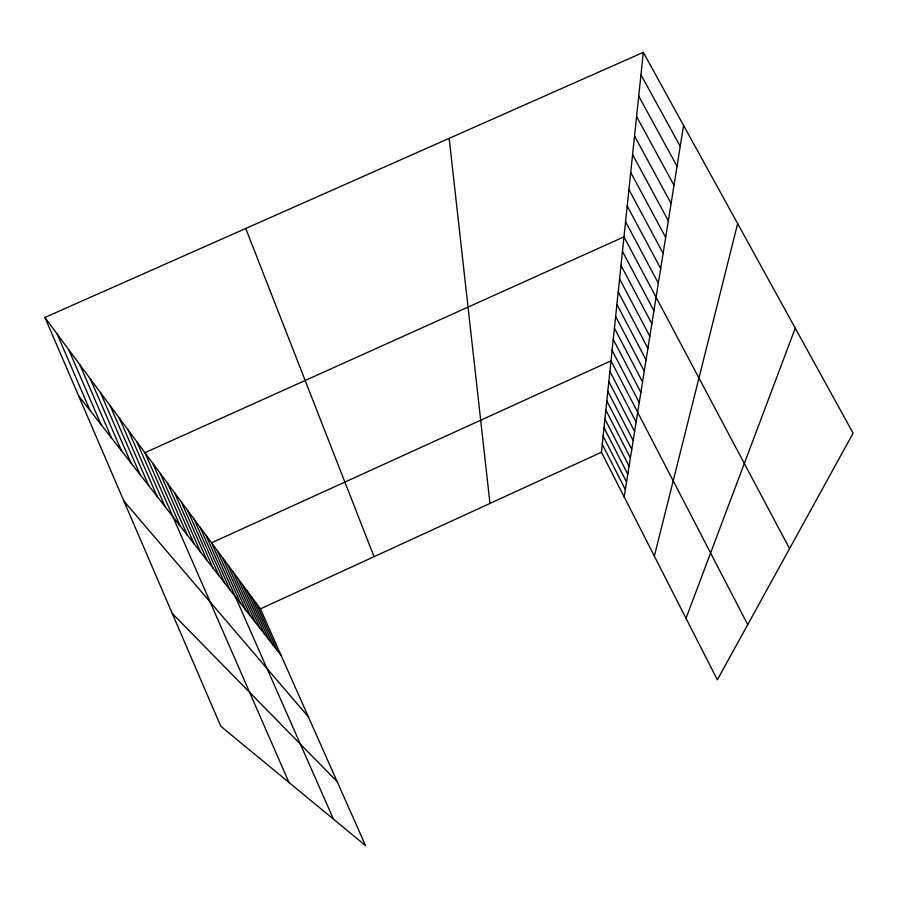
<?xml version="1.0" encoding="UTF-8"?>
<svg xmlns="http://www.w3.org/2000/svg" width="898" height="898" viewBox="0 0 898 898"><rect width="100%" height="100%" fill="white"/><g stroke="black" fill="none" stroke-linecap="round" stroke-linejoin="round"><path stroke-width="1.35" d="M643.305 52.353L853.1 433.184L717.345 679.842L601.435 452.244L643.305 52.353L44.9 317.443L220.773 726.246L365.576 845.647L260.42 608.866L44.9 317.443M624.166 496.886L683.569 125.451M654.339 556.12L737.651 223.613M686.005 618.307L795.258 328.185M260.42 608.866L601.435 452.244M172.225 613.401L337.143 781.608M123.913 501.106L308.396 716.907M78.609 395.794L281.04 655.293M640.959 74.758L680.224 146.363M638.725 96.12L677.047 166.287M636.592 116.504L674.005 185.291M634.549 135.991L671.098 203.453M632.596 154.624L668.325 220.807M630.733 172.472L665.665 237.42M628.937 189.568L663.117 253.337M627.219 205.968L660.681 268.592M625.569 221.716L658.335 283.24M789.555 548.633L623.987 236.848L144.915 452.682L288.988 782.495M622.471 251.395L653.924 310.809M621.001 265.393L651.847 323.808M619.586 278.874L649.849 336.323M618.228 291.861L647.918 348.379M616.915 304.388L646.066 359.997M615.646 316.466L644.27 371.211M614.434 328.14L642.541 382.032M613.244 339.41L640.869 392.482M612.11 350.31L639.253 402.573M747.731 624.638L610.999 360.85L211.569 542.819L333.472 819.167M609.899 371.357L636.132 422.071M608.844 381.515L634.628 431.478M607.811 391.36L633.18 440.581M606.812 400.878L631.765 449.393M605.847 410.105L630.396 457.935M604.915 419.052L629.083 466.208M604.006 427.729L627.792 474.223M603.119 436.136L626.546 482.002M602.266 444.308L625.345 489.556M256.188 603.153L277.078 650.231M251.822 597.26L273.014 645.011M247.332 591.187L268.816 639.623M242.707 584.924L264.483 634.078M237.925 578.458L260.016 628.353M232.997 571.79L255.402 622.437M227.901 564.898L250.632 616.331M222.637 557.793L245.715 610.011M217.204 550.429L240.619 603.49M205.923 535.186L230.056 589.952M200.074 527.283L224.59 582.925M194.035 519.1L218.921 575.663M187.761 510.625L213.039 568.131M181.273 501.847L206.955 560.33M174.538 492.744L200.636 552.236M167.556 483.292L194.08 543.829M160.293 473.482L187.267 535.096M152.75 463.278L180.184 526.015M136.743 441.636L165.142 506.73M128.246 430.142L157.15 496.482M119.378 418.154L148.81 485.796M110.128 405.638L140.11 474.627M100.464 392.572L131.007 462.964M90.361 378.911L121.488 450.774M79.787 364.622L111.532 438M68.708 349.636L101.081 424.608M57.102 333.933L90.126 410.554M245.738 228.474L374.051 556.681M449.168 138.359L489.982 503.43"/></g></svg>
